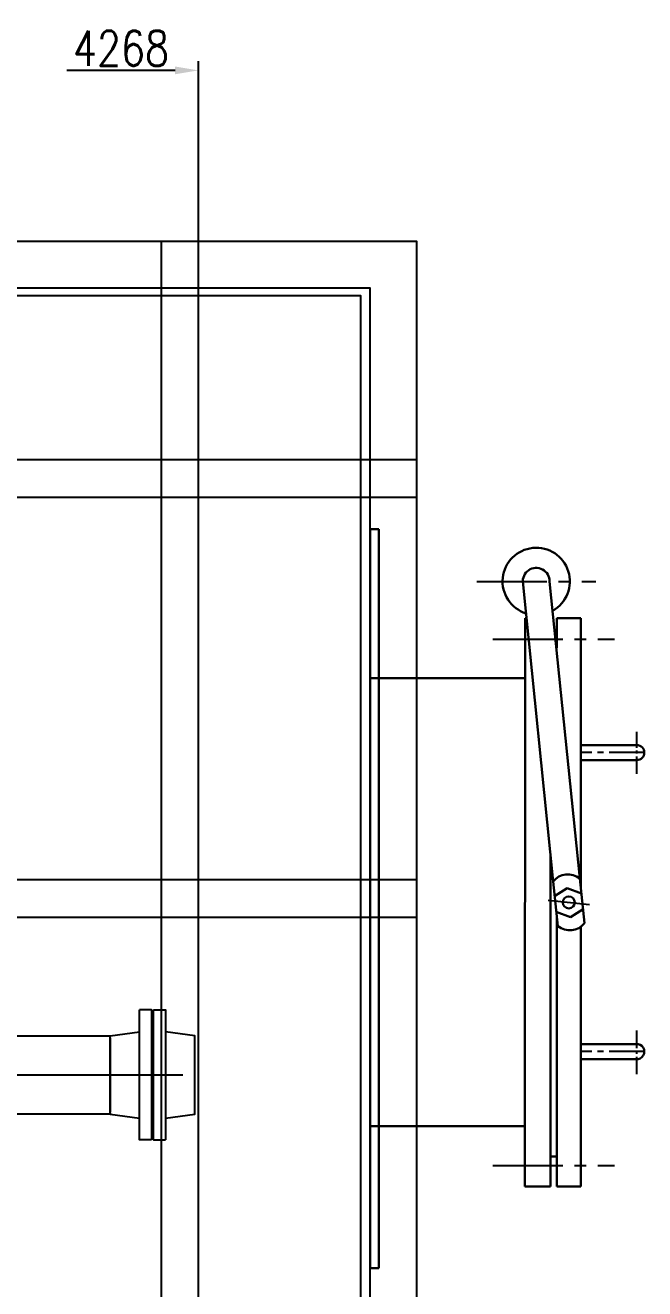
# Model space of a CAD drawing. Header units: millimetres. Extents: x -19109 to 7803, y 10081 to 29089.
# Drawn here: x -10996 to -9670, y 15733 to 18441 of the extents above; entities that cross this region are included whole.
import ezdxf

# ---------------------------------------------------------------- set-up
doc = ezdxf.new("R2010")
doc.units = ezdxf.units.MM
doc.linetypes.add('CENTER', pattern=[50.8, 31.75, -6.35, 6.35, -6.35])
doc.linetypes.add('CENTER2', pattern=[1.125, 0.75, -0.125, 0.125, -0.125])
for name, color, linetype in [('3', 1, 'CENTER2'), ('CENTER', 1, 'CENTER'), ('中心线', 1, 'CENTER')]:
    doc.layers.add(name, color=color, linetype=linetype)
doc.layers.add('DRAWING', color=7, linetype='Continuous', lineweight=30)
doc.layers.add('轮廓', color=4, linetype='Continuous', lineweight=30)
doc.styles.add('TH_GBDIM', font='romans.shx', dxfattribs={"width": 0.8, "bigfont": 'gbcbig.shx'})
doc.dimstyles.new('TH_GBDIM1', dxfattribs={"dimscale": 10, "dimtxt": 7.5, "dimasz": 5, "dimexe": 2, "dimexo": 0, "dimgap": 1, "dimtad": 1, "dimjust": 2, "dimdec": 0, "dimzin": 0, "dimdsep": 46, "dimtxsty": 'TH_GBDIM', "dimcen": 5, "dimse1": 1, "dimsd1": 1, "dimclrd": 130, "dimclre": 130, "dimclrt": 3, "dimadec": 0, "dimazin": 0, "dimtfac": 0.714286, "dimtdec": 0, "dimtmove": 0, "dimatfit": 3, "dimfxl": 1, "dimtzin": 0, "dimlwd": -1, "dimlwe": -1, "dimarcsym": 0})

# ---------------------------------------------------------------- blocks, each defined once
blk = doc.blocks.new('A$C2A3E4952')
for points in [[(3217.8, 138.2), (3217.8, 139.4), (3217.8, 139.4), (3192.2, 139.4)], [(3192.2, 138.2), (3192.2, 139.4)], [(3192.2, 134.9), (3192.2, 138.2)], [(3217.8, 138.2), (3217.8, 134.9)], [(3222, 138.2), (3222, 139.4)], [(3222, 139.4), (3247.5, 139.4), (3247.5, 139.4), (3247.5, 138.2)], [(3222, 134.9), (3222, 138.2)], [(3247.5, 138.2), (3247.5, 134.9)], [(3192.2, 129.5), (3192.2, 134.9)], [(3192.2, 122.3), (3192.2, 129.5)], [(3192.2, 112.7), (3192.2, 122.3)], [(3192.2, 101.6), (3192.2, 112.7)], [(3217.8, 134.9), (3217.8, 129.5)], [(3217.8, 129.5), (3217.8, 122.3)], [(3217.8, 122.3), (3217.8, 112.7)], [(3217.8, 112.7), (3217.8, 101.6)], [(3217.8, 110.9), (3222, 110.9)], [(3222, 129.5), (3222, 134.9)], [(3222, 122.3), (3222, 129.5)], [(3222, 112.7), (3222, 122.3)], [(3222, 101.6), (3222, 112.7)], [(3247.5, 134.9), (3247.5, 129.5)], [(3247.5, 129.5), (3247.5, 122.3)], [(3247.5, 122.3), (3247.5, 112.7)], [(3247.5, 112.7), (3247.5, 101.6)], [(2729.8, 84.2), (3129.1, 84.2)], [(3129.1, 83.5), (3129.1, 84.2), (3129.1, 84.2), (3192.2, 92.6)], [(3129.1, 83.2), (3129.1, 84.2)], [(3129.1, 83.2), (3129.1, 83.5)], [(3129.1, 83.2), (3129.1, 82.9)], [(3129.1, 82.9), (3129.1, 82.6)], [(3129.1, 82), (3129.1, 82.6)], [(3129.1, -82), (3129.1, -65.6), (3129.1, -49.1), (3129.1, -32.6), (3129.1, -16.2), (3129.1, 0.3), (3129.1, 16.8), (3129.1, 33.2), (3129.1, 49.7), (3129.1, 66.2), (3129.1, 82.6)], [(3129.1, -81.7), (3129.1, -65.4), (3129.1, -49), (3129.1, -32.6), (3129.1, -16.2), (3129.1, 0.2), (3129.1, 16.5), (3129.1, 32.9), (3129.1, 49.3), (3129.1, 65.7), (3129.1, 82)], [(3192.2, 89), (3192.2, 101.6)], [(3192.2, 74.8), (3192.2, 89)], [(3217.8, 101.6), (3217.8, 89)], [(3217.8, 89), (3217.8, 74.8)], [(3222, 89), (3222, 101.6)], [(3222, 74.8), (3222, 89)], [(3247.5, 101.6), (3247.5, 89)], [(3247.5, -92.3), (3310.6, -83.8), (3310.6, -83.8), (3310.6, -67), (3310.6, -50.2), (3310.6, -33.4), (3310.6, -16.6), (3310.6, 0.2), (3310.6, 17), (3310.6, 33.8), (3310.6, 50.6), (3310.6, 67.4), (3310.6, 84.2), (3310.6, 84.2), (3247.5, 92.6)], [(3247.5, 89), (3247.5, 74.8)], [(3310.6, -83.8), (3310.6, -67), (3310.6, -50.2), (3310.6, -33.4), (3310.6, -16.6), (3310.6, 0.2), (3310.6, 17), (3310.6, 33.8), (3310.6, 50.6), (3310.6, 67.4), (3310.6, 84.2)], [(3129.1, 79.9), (3129.1, 79.6)], [(3129.1, 79.6), (3129.1, 73.9)], [(3129.1, 73.9), (3129.1, 66.4)], [(3129.1, 66.4), (3129.1, 57.1)], [(3129.1, 57.1), (3129.1, 46)], [(3192.2, 59.5), (3192.2, 74.8)], [(3192.2, 43.3), (3192.2, 59.5)], [(3217.8, 74.8), (3217.8, 59.5)], [(3217.8, 59.5), (3217.8, 43.3)], [(3222, 59.5), (3222, 74.8)], [(3222, 43.3), (3222, 59.5)], [(3247.5, 74.8), (3247.5, 59.5)], [(3247.5, 59.5), (3247.5, 43.3)], [(3129.1, 46), (3129.1, 34)], [(3129.1, 34), (3129.1, 20.7)], [(3192.2, 26.1), (3192.2, 43.3)], [(3217.8, 43.3), (3217.8, 26.1)], [(3222, 26.1), (3222, 43.3)], [(3247.5, 43.3), (3247.5, 26.1)], [(3128.8, 0), (3129.4, 0)], [(3129.1, 20.7), (3129.1, 7.2)], [(3129.1, 7.2), (3129.1, -6.9)], [(3192.2, 9), (3192.2, 26.1)], [(3192.2, -8.7), (3192.2, 9)], [(3217.8, 26.1), (3217.8, 9)], [(3217.8, 9), (3217.8, -8.7)], [(3222, 9), (3222, 26.1)], [(3222, -8.7), (3222, 9)], [(3247.5, 26.1), (3247.5, 9)], [(3247.5, 9), (3247.5, -8.7)], [(3129.1, -6.9), (3129.1, -20.4)], [(3129.1, -20.4), (3129.1, -33.7)], [(3192.2, -25.8), (3192.2, -8.7)], [(3192.2, -43), (3192.2, -25.8)], [(3217.8, -8.7), (3217.8, -25.8)], [(3217.8, -25.8), (3217.8, -43)], [(3222, -25.8), (3222, -8.7)], [(3222, -43), (3222, -25.8)], [(3247.5, -8.7), (3247.5, -25.8)], [(3247.5, -25.8), (3247.5, -43)], [(3129.1, -33.7), (3129.1, -45.7)], [(3129.1, -45.7), (3129.1, -56.8)], [(3192.2, -59.2), (3192.2, -43)], [(3217.8, -43), (3217.8, -59.2)], [(3222, -59.2), (3222, -43)], [(3247.5, -43), (3247.5, -59.2)], [(3129.1, -56.8), (3129.1, -66.1)], [(3129.1, -66.1), (3129.1, -73.6)], [(3129.1, -73.6), (3129.1, -79.3)], [(3129.1, -79.3), (3129.1, -79.6)], [(3192.2, -74.5), (3192.2, -59.2)], [(3192.2, -88.7), (3192.2, -74.5)], [(3217.8, -59.2), (3217.8, -74.5)], [(3217.8, -74.5), (3217.8, -88.7)], [(3222, -74.5), (3222, -59.2)], [(3222, -88.7), (3222, -74.5)], [(3247.5, -59.2), (3247.5, -74.5)], [(3247.5, -74.5), (3247.5, -88.7)], [(3129.1, -83.8), (2729.8, -83.8)], [(3129.1, -82), (3129.1, -81.7)], [(3129.1, -82), (3129.1, -82.6)], [(3129.1, -83.2), (3129.1, -82.6)], [(3129.1, -83.8), (3129.1, -82.6)], [(3129.1, -82.6), (3129.1, -82.9)], [(3129.1, -83.2), (3129.1, -83.8), (3129.1, -83.8), (3192.2, -92.3)], [(3192.2, -101.3), (3192.2, -88.7)], [(3192.2, -112.7), (3192.2, -101.3)], [(3217.8, -88.7), (3217.8, -101.3)], [(3217.8, -101.3), (3217.8, -112.7)], [(3222, -101.3), (3222, -88.7)], [(3222, -112.7), (3222, -101.3)], [(3247.5, -88.7), (3247.5, -101.3)], [(3247.5, -101.3), (3247.5, -112.7)], [(3192.2, -122), (3192.2, -112.7)], [(3192.2, -129.2), (3192.2, -122)], [(3192.2, -134.6), (3192.2, -129.2)], [(3192.2, -137.9), (3192.2, -134.6)], [(3222, -110.6), (3217.8, -110.6)], [(3217.8, -112.7), (3217.8, -122)], [(3217.8, -122), (3217.8, -129.2)], [(3217.8, -129.2), (3217.8, -134.6)], [(3217.8, -134.6), (3217.8, -137.9)], [(3222, -122), (3222, -112.7)], [(3222, -129.2), (3222, -122)], [(3222, -134.6), (3222, -129.2)], [(3222, -137.9), (3222, -134.6)], [(3247.5, -112.7), (3247.5, -122)], [(3247.5, -122), (3247.5, -129.2)], [(3247.5, -129.2), (3247.5, -134.6)], [(3247.5, -134.6), (3247.5, -137.9)], [(3217.8, -139.1), (3192.2, -139.1), (3192.2, -139.1), (3192.2, -137.9)], [(3217.8, -137.9), (3217.8, -139.1)], [(3222, -137.9), (3222, -139.1), (3222, -139.1), (3247.5, -139.1)], [(3247.5, -137.9), (3247.5, -139.1)]]:
    blk.add_lwpolyline(points)
at = {"color": 1, "linetype": 'CENTER', "lineweight": -3, "ltscale": 100}
blk.add_lwpolyline([(3284.8, 0), (-206.9, 0)], dxfattribs=at)
blk = doc.blocks.new('A$C45FF3478')
at = {"layer": '3', "ltscale": 50}
for p, q in [((-267.1, -570.6), (-357.3, -570.6)), ((376.5, -570.6), (279.1, -570.6))]:
    blk.add_line(p, q, dxfattribs=at)
at = {"layer": 'CENTER', "linetype": 'CENTER2', "ltscale": 200}
for p, q in [((-679.8, -227.8), (-679.9, -482.6)), ((-556.2, -262), (-556.3, -522.8)), ((571.7, -262), (571.8, -522.8))]:
    blk.add_line(p, q, dxfattribs=at)
at = {"layer": 'CENTER', "linetype": 'CENTER2', "ltscale": 100}
for p, q in [((-313, -586.6), (-313, -450.6)), ((327.8, -586.6), (327.8, -450.5))]:
    blk.add_line(p, q, dxfattribs=at)
at = {"layer": 'DRAWING', "ltscale": 20}
for p, q in [((-792, 0), (792, 0)), ((-792, 0), (-792, -18)), ((-472.2, -331.5), (-472.2, 0)), ((-792, -18), (792, -18)), ((487.9, -331.2), (487.8, 0)), ((792, -18), (792, 0)), ((-679.8, -326.4), (-36.8, -391.3)), ((-601, -334.3), (-601, -331.5)), ((-679.8, -384), (-42.8, -448.6)), ((-36.8, -391.3), (58.7, -401.3)), ((-5.2, -394.6), (-22.6, -421.7)), ((28.5, -398.2), (39.8, -428.3)), ((-22.6, -421.7), (-11.2, -451.9)), ((39.8, -428.3), (22.5, -455.4)), ((-42.8, -448.6), (52.6, -458.6))]:
    blk.add_line(p, q, dxfattribs=at)
at = {"layer": 'DRAWING'}
for p, q in [((-329, -570.6), (-329, -450.6)), ((-297, -570.6), (-297, -450.6)), ((616.6, -450.4), (60.3, -450.4)), ((311.8, -572.4), (311.8, -450.5)), ((343.8, -572.4), (343.8, -450.5))]:
    blk.add_line(p, q, dxfattribs=at)
at = {"layer": 'DRAWING', "ltscale": 20}
blk.add_circle((8.1, -425), 12.8, dxfattribs=at)
for centre, radius, start, end in [((-679.8, -355.2), 72, 17.8019, 330.6456), ((-679.8, -355.2), 28.8, 84.2061, 269.9814), ((-11.1, -423), 40.8, 129.0538, 218.909), ((27, -427), 40.8, 309.0538, 38.909)]:
    blk.add_arc(centre, radius, start, end, dxfattribs=at)
at = {"layer": 'DRAWING'}
for centre, radius, start, end in [((-313, -570.6), 16, 180, 0), ((327.8, -570.5), 16.1, 173.2522, 6.785)]:
    blk.add_arc(centre, radius, start, end, dxfattribs=at)
at = {"layer": '中心线', "color": 2, "linetype": 'CENTER', "ltscale": 8}
blk.add_line((3.4, -380.9), (12.7, -469), dxfattribs=at)
at = {"layer": '轮廓', "color": 0, "lineweight": 30}
for p, q in [((-601, -331.6), (616.6, -331.2)), ((616.6, -331.2), (616.6, -385.9)), ((-601, -399.5), (-601, -450.7)), ((-601, -399.5), (-537.7, -399.5)), ((-537.7, -385.9), (-537.7, -385.9)), ((-537.7, -399.5), (-537.7, -398.4)), ((-89.9, -385.9), (616.6, -385.9)), ((38.1, -399.2), (616.6, -399.2)), ((552.6, -385.6), (552.6, -399.2)), ((616.6, -399.2), (616.6, -450.4)), ((-601, -450.8), (-23.7, -450.6))]:
    blk.add_line(p, q, dxfattribs=at)
blk = doc.blocks.new('*D102')
at = {"color": 130, "transparency": 16777216}
for p, q in [((-10625.5, 17977.3), (-10625.5, 18364.1)), ((-10675.5, 18344.1), (-10906.9, 18344.1))]:
    blk.add_line(p, q, dxfattribs=at)
blk.add_solid([(-10675.5, 18352.4), (-10675.5, 18335.8), (-10625.5, 18344.1)], dxfattribs=at)
at = {"layer": 'Defpoints', "color": 0, "transparency": 16777216}
for p in [(-10625.5, 18344.1), (-14893.5, 17977.3), (-10625.5, 17977.3)]:
    blk.add_point(p, dxfattribs=at)
at = {"color": 3, "transparency": 16777216, "insert": (-10791.2, 18391.6), "char_height": 75, "attachment_point": 5, "style": 'TH_GBDIM'}
blk.add_mtext('4268', dxfattribs=at)

msp = doc.modelspace()

# ---------------------------------------------------------------- linework, layer by layer
at = {"color": 0}
for points in [[(-10157.5, 13241.3), (-10157.5, 17977.3), (-14893.5, 17977.3), (-14893.5, 13241.3)], [(-10705.5, 17977.3), (-10705.5, 13241.3), (-10625.5, 13241.3), (-10625.5, 17977.3)], [(-14793.5, 13341.3), (-10257.5, 13341.3), (-10257.5, 17877.3), (-14793.5, 17877.3)], [(-14777.5, 13361.3), (-10277.5, 13361.3), (-10277.5, 17861.3), (-14777.5, 17861.3)], [(-10157.5, 17509.3), (-14893.5, 17509.3), (-14893.5, 17429.3), (-10157.5, 17429.3)], [(-10157.5, 16609.3), (-14893.5, 16609.3), (-14893.5, 16529.3), (-10157.5, 16529.3)]]:
    msp.add_lwpolyline(points, close=True, dxfattribs=at)

# ---------------------------------------------------------------- block references
at = {"color": 0, "xscale": -1, "rotation": 90}
msp.add_blockref('A$C45FF3478', (-10257.5, 16569.3), dxfattribs=at)
at = {"color": 0}
msp.add_blockref('A$C2A3E4952', (-13943.5, 16191.3), dxfattribs=at)

# ---------------------------------------------------------------- dimensions: what is measured, and where the dimension line sits
dim = msp.add_linear_dim(base=(-10625.5, 18344.1), p1=(-14893.5, 17977.3), p2=(-10625.5, 17977.3), dimstyle='TH_GBDIM1', dxfattribs=at)
dim.commit()
dim.dimension.update_dxf_attribs({"geometry": '*D102', "text_midpoint": (-10791.2, 18391.6)})

doc.saveas('drawing.dxf')
